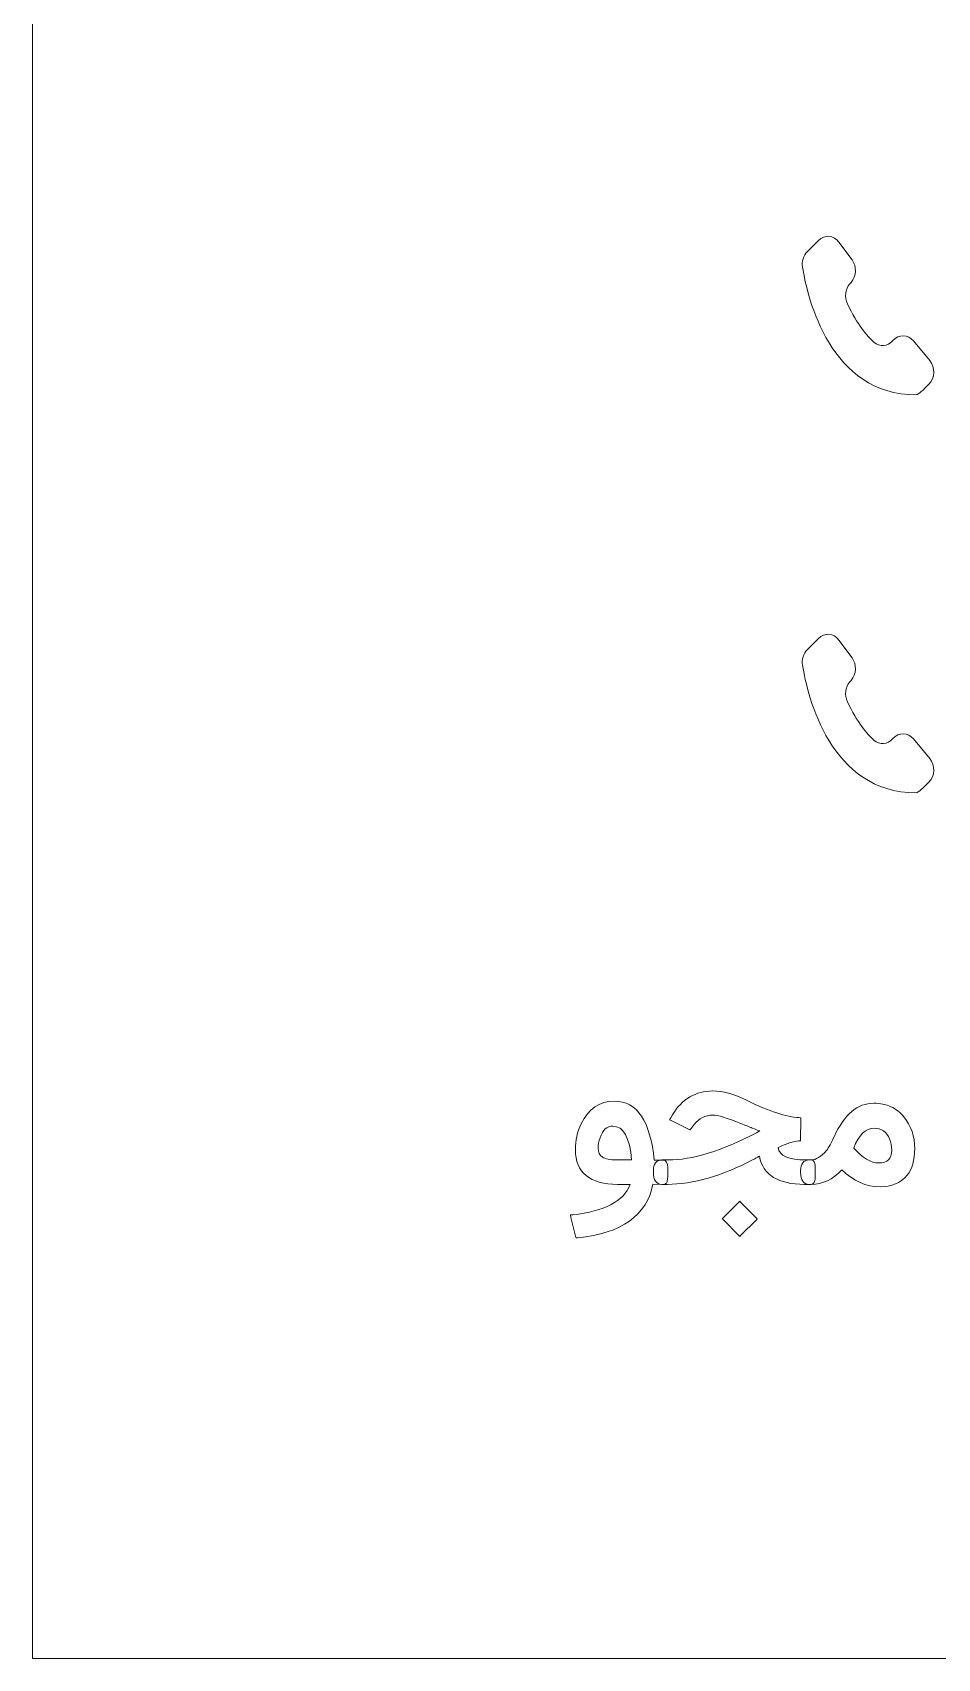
# Model space of a CAD drawing. Header units: millimetres. Extents: x -33 to 258, y -95 to 44.
# Drawn here: x -33.1 to 5.4, y -94.7 to -25.6 of the extents above; entities that cross this region are included whole.
import ezdxf

# ---------------------------------------------------------------- set-up
doc = ezdxf.new("R2010")
doc.units = ezdxf.units.MM
doc.header["$MEASUREMENT"] = 0
doc.layers.add('Layer 1', color=7, linetype='Continuous')

msp = doc.modelspace()

# ---------------------------------------------------------------- linework, layer by layer
at = {"layer": 'Layer 1', "color": 250, "lineweight": 18}
msp.add_open_spline([(-33.0567, -94.6882), (-33.0567, -94.6882), (105.7495, -94.6882), (105.7495, -94.6882), (105.7495, -94.6882), (105.7495, 44.118), (105.7495, 44.118), (105.7495, 44.118), (-33.0567, 44.118), (-33.0567, 44.118), (-33.0567, 44.118), (-33.0567, -94.6882), (-33.0567, -94.6882)], degree=3, knots=[0, 0, 0, 0, 0.25, 0.25, 0.25, 0.5, 0.5, 0.5, 0.75, 0.75, 0.75, 1, 1, 1, 1], dxfattribs=at)
at = {"layer": 'Layer 1', "color": 250, "lineweight": 9}
for points, knots in [([(1.6572, -36.2591), (1.6572, -36.2591), (1.7111, -36.1985), (1.7111, -36.1985), (1.9402, -35.9396), (1.9567, -35.5226), (1.7494, -35.2403), (1.7494, -35.2403), (1.1966, -34.4891), (1.1966, -34.4891), (0.9737, -34.1861), (0.5783, -34.1534), (0.3198, -34.4148), (0.3198, -34.4148), (-0.1553, -34.8945), (-0.1553, -34.8945), (-0.3193, -35.0602), (-0.3935, -35.3107), (-0.3534, -35.5562), (-0.1383, -36.8796), (0.8232, -40.9784), (4.4763, -40.9784), (4.5585, -40.9784), (4.7938, -40.7598), (5.0158, -40.5323), (5.2761, -40.2666), (5.2939, -39.8066), (5.0537, -39.5172), (5.0537, -39.5172), (4.3635, -38.6865), (4.3635, -38.6865), (4.1253, -38.3994), (3.7298, -38.3942), (3.4845, -38.6759), (3.4845, -38.6759), (3.4845, -38.6759), (3.4845, -38.6759), (3.2665, -38.9257), (2.9227, -38.9546), (2.6774, -38.74), (2.382, -38.483), (1.9812, -38.0019), (1.5522, -37.1094), (1.4184, -36.8317), (1.4602, -36.4824), (1.6572, -36.2591)], [0, 0, 0, 0, 0.0666667, 0.0666667, 0.0666667, 0.1333333, 0.1333333, 0.1333333, 0.2, 0.2, 0.2, 0.2666667, 0.2666667, 0.2666667, 0.3333333, 0.3333333, 0.3333333, 0.4, 0.4, 0.4, 0.4666667, 0.4666667, 0.4666667, 0.5333333, 0.5333333, 0.5333333, 0.6, 0.6, 0.6, 0.6666667, 0.6666667, 0.6666667, 0.7333333, 0.7333333, 0.7333333, 0.8, 0.8, 0.8, 0.8666667, 0.8666667, 0.8666667, 0.9333333, 0.9333333, 0.9333333, 1, 1, 1, 1]), ([(1.6572, -53.1749), (1.6572, -53.1749), (1.7111, -53.1143), (1.7111, -53.1143), (1.9402, -52.8554), (1.9567, -52.4384), (1.7494, -52.1561), (1.7494, -52.1561), (1.1966, -51.4049), (1.1966, -51.4049), (0.9737, -51.1019), (0.5783, -51.0692), (0.3198, -51.3306), (0.3198, -51.3306), (-0.1553, -51.8103), (-0.1553, -51.8103), (-0.3193, -51.976), (-0.3935, -52.2265), (-0.3534, -52.472), (-0.1383, -53.7954), (0.8232, -57.8942), (4.4763, -57.8942), (4.5585, -57.8942), (4.7938, -57.6756), (5.0158, -57.4481), (5.2761, -57.1824), (5.2939, -56.7224), (5.0537, -56.433), (5.0537, -56.433), (4.3635, -55.6023), (4.3635, -55.6023), (4.1253, -55.3152), (3.7298, -55.31), (3.4845, -55.5917), (3.4845, -55.5917), (3.4845, -55.5917), (3.4845, -55.5917), (3.2665, -55.8415), (2.9227, -55.8704), (2.6774, -55.6558), (2.382, -55.3988), (1.9812, -54.9177), (1.5522, -54.0252), (1.4184, -53.7475), (1.4602, -53.3982), (1.6572, -53.1749)], [0, 0, 0, 0, 0.0666667, 0.0666667, 0.0666667, 0.1333333, 0.1333333, 0.1333333, 0.2, 0.2, 0.2, 0.2666667, 0.2666667, 0.2666667, 0.3333333, 0.3333333, 0.3333333, 0.4, 0.4, 0.4, 0.4666667, 0.4666667, 0.4666667, 0.5333333, 0.5333333, 0.5333333, 0.6, 0.6, 0.6, 0.6666667, 0.6666667, 0.6666667, 0.7333333, 0.7333333, 0.7333333, 0.8, 0.8, 0.8, 0.8666667, 0.8666667, 0.8666667, 0.9333333, 0.9333333, 0.9333333, 1, 1, 1, 1]), ([(-6.6539, -73.5052), (-6.6539, -73.5052), (-6.2605, -73.5052), (-6.2605, -73.5052), (-6.1467, -73.5052), (-6.0851, -73.6158), (-6.0756, -73.8386), (-6.0756, -73.8655), (-6.0756, -73.916), (-6.0756, -73.9903), (-6.0756, -73.9903), (-6.0756, -74.0377), (-6.0756, -74.0377), (-6.0756, -74.0424), (-6.0756, -74.0519), (-6.0756, -74.0646), (-6.0756, -74.1388), (-6.0772, -74.1957), (-6.0788, -74.2368), (-6.0803, -74.2763), (-6.0867, -74.3237), (-6.0961, -74.379), (-6.1072, -74.4359), (-6.1262, -74.4754), (-6.1546, -74.5007), (-6.183, -74.5244), (-6.2178, -74.537), (-6.2605, -74.537), (-6.2605, -74.537), (-6.706, -74.5323), (-6.706, -74.5323), (-6.9715, -75.8627), (-8.0333, -76.6195), (-9.8946, -76.806), (-9.8946, -76.806), (-9.9736, -76.8139), (-9.9736, -76.8139), (-9.9736, -76.8139), (-9.9925, -76.7364), (-9.9925, -76.7364), (-9.9925, -76.7364), (-10.1916, -75.9448), (-10.1916, -75.9448), (-10.1916, -75.9448), (-10.2138, -75.8374), (-10.2138, -75.8374), (-10.2138, -75.8374), (-10.1079, -75.8279), (-10.1079, -75.8279), (-8.7585, -75.681), (-7.9464, -75.2496), (-7.6683, -74.537), (-7.6683, -74.537), (-8.215, -74.537), (-8.215, -74.537), (-8.798, -74.537), (-9.242, -74.4122), (-9.5454, -74.1641), (-9.8488, -73.916), (-10.002, -73.5495), (-10.002, -73.0644), (-10.002, -72.6757), (-9.9183, -72.3091), (-9.7508, -71.9631), (-9.4458, -71.3216), (-8.9797, -71.0008), (-8.354, -71.0008), (-7.8595, -71.0008), (-7.4724, -71.2126), (-7.1911, -71.6392), (-6.9099, -72.0658), (-6.7313, -72.6868), (-6.6539, -73.5052)], [0, 0, 0, 0, 0.0416667, 0.0416667, 0.0416667, 0.0833333, 0.0833333, 0.0833333, 0.125, 0.125, 0.125, 0.1666667, 0.1666667, 0.1666667, 0.2083333, 0.2083333, 0.2083333, 0.25, 0.25, 0.25, 0.2916667, 0.2916667, 0.2916667, 0.3333333, 0.3333333, 0.3333333, 0.375, 0.375, 0.375, 0.4166667, 0.4166667, 0.4166667, 0.4583333, 0.4583333, 0.4583333, 0.5, 0.5, 0.5, 0.5416667, 0.5416667, 0.5416667, 0.5833333, 0.5833333, 0.5833333, 0.625, 0.625, 0.625, 0.6666667, 0.6666667, 0.6666667, 0.7083333, 0.7083333, 0.7083333, 0.75, 0.75, 0.75, 0.7916667, 0.7916667, 0.7916667, 0.8333333, 0.8333333, 0.8333333, 0.875, 0.875, 0.875, 0.9166667, 0.9166667, 0.9166667, 0.9583333, 0.9583333, 0.9583333, 1, 1, 1, 1]), ([(-2.1602, -72.268), (-2.2472, -72.238), (-2.3562, -72.1969), (-2.4889, -72.1432), (-2.6216, -72.0911), (-2.7796, -72.0263), (-2.9661, -71.9489), (-3.5586, -71.7119), (-3.9583, -71.5934), (-4.1638, -71.5934), (-4.4861, -71.5934), (-4.75, -71.7261), (-4.9554, -71.9915), (-4.9554, -71.9915), (-5.0849, -72.1574), (-5.0849, -72.1574), (-5.0849, -72.1574), (-5.1323, -72.2175), (-5.1323, -72.2175), (-5.1323, -72.2175), (-5.1971, -72.1859), (-5.1971, -72.1859), (-5.1971, -72.1859), (-5.9097, -71.8335), (-5.9097, -71.8335), (-5.9097, -71.8335), (-6.0014, -71.7877), (-6.0014, -71.7877), (-6.0014, -71.7877), (-5.946, -71.704), (-5.946, -71.704), (-5.946, -71.704), (-5.8718, -71.5744), (-5.8718, -71.5744), (-5.6727, -71.241), (-5.4278, -70.9898), (-5.1386, -70.8223), (-4.8495, -70.6532), (-4.524, -70.5679), (-4.1606, -70.5648), (-3.7529, -70.5648), (-3.2694, -70.7006), (-2.7101, -70.9724), (-1.7605, -71.4354), (-1.0274, -71.6771), (-0.5123, -71.6992), (-0.5123, -71.6992), (-0.4238, -71.704), (-0.4238, -71.704), (-0.4238, -71.704), (-0.4238, -71.7972), (-0.4238, -71.7972), (-0.4238, -71.7972), (-0.4333, -72.5967), (-0.4333, -72.5967), (-0.4333, -72.5967), (-0.4333, -72.6852), (-0.4333, -72.6852), (-0.4333, -72.6852), (-0.517, -72.6899), (-0.517, -72.6899), (-0.6276, -72.6994), (-0.7572, -72.7278), (-0.9057, -72.7752), (-1.0542, -72.8242), (-1.2138, -72.889), (-1.3876, -72.9728), (-1.3402, -73.3235), (-0.9436, -73.5005), (-0.1978, -73.5005), (-0.1978, -73.5005), (0.006, -73.5005), (0.006, -73.5005), (0.0502, -73.5005), (0.085, -73.5131), (0.1103, -73.5368), (0.1371, -73.5621), (0.1545, -73.5985), (0.1656, -73.6474), (0.1766, -73.698), (0.1845, -73.7407), (0.1861, -73.7754), (0.1893, -73.8118), (0.1909, -73.8607), (0.1909, -73.9255), (0.1909, -73.9255), (0.1909, -74.0377), (0.1909, -74.0377), (0.1909, -74.074), (0.1909, -74.112), (0.1893, -74.1499), (0.1877, -74.1894), (0.1861, -74.2273), (0.1845, -74.2637), (0.183, -74.3016), (0.1782, -74.3363), (0.1703, -74.3711), (0.1624, -74.4043), (0.1529, -74.4343), (0.1403, -74.458), (0.1277, -74.4833), (0.1103, -74.5022), (0.0882, -74.5165), (0.0645, -74.5307), (0.036, -74.537), (0.0013, -74.537), (0.0013, -74.537), (-0.2721, -74.537), (-0.2721, -74.537), (-0.8204, -74.537), (-1.258, -74.4375), (-1.582, -74.2384), (-1.9059, -74.0393), (-2.1065, -73.7407), (-2.1839, -73.3425), (-2.2266, -73.3646), (-2.2693, -73.3867), (-2.3135, -73.4104), (-2.3562, -73.4325), (-2.4004, -73.4562), (-2.4462, -73.4815), (-3.783, -74.1846), (-5.0028, -74.537), (-6.1041, -74.537), (-6.1041, -74.537), (-6.3268, -74.537), (-6.3268, -74.537), (-6.4469, -74.537), (-6.537, -74.4912), (-6.597, -74.4011), (-6.6571, -74.3095), (-6.6871, -74.1878), (-6.6871, -74.0377), (-6.6871, -74.0377), (-6.6871, -73.9492), (-6.6871, -73.9492), (-6.6871, -73.8133), (-6.6571, -73.7043), (-6.5939, -73.6222), (-6.5322, -73.5416), (-6.4438, -73.5005), (-6.3268, -73.5005), (-6.3268, -73.5005), (-6.0488, -73.5005), (-6.0488, -73.5005), (-5.0454, -73.5005), (-3.8003, -73.1165), (-2.3135, -72.3471), (-2.3135, -72.3471), (-2.1602, -72.268), (-2.1602, -72.268)], [0, 0, 0, 0, 0.02, 0.02, 0.02, 0.04, 0.04, 0.04, 0.06, 0.06, 0.06, 0.08, 0.08, 0.08, 0.1, 0.1, 0.1, 0.12, 0.12, 0.12, 0.14, 0.14, 0.14, 0.16, 0.16, 0.16, 0.18, 0.18, 0.18, 0.2, 0.2, 0.2, 0.22, 0.22, 0.22, 0.24, 0.24, 0.24, 0.26, 0.26, 0.26, 0.28, 0.28, 0.28, 0.3, 0.3, 0.3, 0.32, 0.32, 0.32, 0.34, 0.34, 0.34, 0.36, 0.36, 0.36, 0.38, 0.38, 0.38, 0.4, 0.4, 0.4, 0.42, 0.42, 0.42, 0.44, 0.44, 0.44, 0.46, 0.46, 0.46, 0.48, 0.48, 0.48, 0.5, 0.5, 0.5, 0.52, 0.52, 0.52, 0.54, 0.54, 0.54, 0.56, 0.56, 0.56, 0.58, 0.58, 0.58, 0.6, 0.6, 0.6, 0.62, 0.62, 0.62, 0.64, 0.64, 0.64, 0.66, 0.66, 0.66, 0.68, 0.68, 0.68, 0.7, 0.7, 0.7, 0.72, 0.72, 0.72, 0.74, 0.74, 0.74, 0.76, 0.76, 0.76, 0.78, 0.78, 0.78, 0.8, 0.8, 0.8, 0.82, 0.82, 0.82, 0.84, 0.84, 0.84, 0.86, 0.86, 0.86, 0.88, 0.88, 0.88, 0.9, 0.9, 0.9, 0.92, 0.92, 0.92, 0.94, 0.94, 0.94, 0.96, 0.96, 0.96, 0.98, 0.98, 0.98, 1, 1, 1, 1]), ([(1.3206, -73.916), (0.935, -74.33), (0.5021, -74.537), (0.0202, -74.537), (0.0202, -74.537), (-0.0778, -74.537), (-0.0778, -74.537), (-0.1979, -74.537), (-0.2863, -74.4912), (-0.3448, -74.4011), (-0.4049, -74.3095), (-0.4333, -74.1878), (-0.4333, -74.0377), (-0.4333, -74.0377), (-0.4333, -73.9492), (-0.4333, -73.9492), (-0.4333, -73.8133), (-0.4033, -73.7043), (-0.3432, -73.6222), (-0.2832, -73.5416), (-0.1947, -73.5005), (-0.0778, -73.5005), (-0.0778, -73.5005), (-0.0035, -73.5005), (-0.0035, -73.5005), (0.2193, -73.5005), (0.4421, -73.3662), (0.6633, -73.0976), (0.766, -72.9743), (0.8781, -72.7721), (1.0014, -72.4908), (1.4248, -71.5586), (1.9826, -71.0909), (2.6778, -71.0878), (2.9464, -71.0878), (3.1866, -71.1367), (3.4015, -71.2347), (3.6164, -71.3311), (3.8012, -71.4764), (3.9545, -71.6708), (4.261, -72.0547), (4.4127, -72.5019), (4.4127, -73.0138), (4.4127, -73.5147), (4.3037, -73.8955), (4.0841, -74.1578), (3.806, -74.4785), (3.4268, -74.6381), (2.9464, -74.6381), (2.3508, -74.6381), (1.8088, -74.398), (1.3206, -73.916)], [0, 0, 0, 0, 0.0588235, 0.0588235, 0.0588235, 0.1176471, 0.1176471, 0.1176471, 0.1764706, 0.1764706, 0.1764706, 0.2352941, 0.2352941, 0.2352941, 0.2941176, 0.2941176, 0.2941176, 0.3529412, 0.3529412, 0.3529412, 0.4117647, 0.4117647, 0.4117647, 0.4705882, 0.4705882, 0.4705882, 0.5294118, 0.5294118, 0.5294118, 0.5882353, 0.5882353, 0.5882353, 0.6470588, 0.6470588, 0.6470588, 0.7058824, 0.7058824, 0.7058824, 0.7647059, 0.7647059, 0.7647059, 0.8235294, 0.8235294, 0.8235294, 0.8823529, 0.8823529, 0.8823529, 0.9411765, 0.9411765, 0.9411765, 1, 1, 1, 1]), ([(-7.613, -73.5005), (-7.6904, -72.543), (-7.9559, -72.0642), (-8.4093, -72.0611), (-8.6558, -72.0579), (-8.8375, -72.2222), (-8.9545, -72.5556), (-9.0082, -72.7073), (-9.0335, -72.8542), (-9.0335, -72.9949), (-9.0335, -73.1655), (-8.9734, -73.2919), (-8.8502, -73.3757), (-8.7285, -73.4578), (-8.5326, -73.5005), (-8.2608, -73.5005), (-8.2608, -73.5005), (-7.613, -73.5005), (-7.613, -73.5005)], [0, 0, 0, 0, 0.1666667, 0.1666667, 0.1666667, 0.3333333, 0.3333333, 0.3333333, 0.5, 0.5, 0.5, 0.6666667, 0.6666667, 0.6666667, 0.8333333, 0.8333333, 0.8333333, 1, 1, 1, 1]), ([(2.8817, -73.6253), (3.076, -73.6253), (3.2166, -73.5826), (3.3051, -73.4957), (3.392, -73.4088), (3.4363, -73.2714), (3.4363, -73.0834), (3.4363, -72.8985), (3.4078, -72.7373), (3.3478, -72.6014), (3.2182, -72.3028), (3.0017, -72.1527), (2.6952, -72.1527), (2.3255, -72.1527), (2.0332, -72.4355), (1.8214, -72.9996), (2.1975, -73.4167), (2.5514, -73.6253), (2.8817, -73.6253)], [0, 0, 0, 0, 0.1666667, 0.1666667, 0.1666667, 0.3333333, 0.3333333, 0.3333333, 0.5, 0.5, 0.5, 0.6666667, 0.6666667, 0.6666667, 0.8333333, 0.8333333, 0.8333333, 1, 1, 1, 1]), ([(-3.7292, -75.9638), (-3.7292, -75.9638), (-3.0561, -75.2907), (-3.0561, -75.2907), (-3.0561, -75.2907), (-3.0214, -75.2559), (-3.0214, -75.2559), (-3.0214, -75.2559), (-2.9866, -75.2907), (-2.9866, -75.2907), (-2.9866, -75.2907), (-2.3088, -75.9685), (-2.3088, -75.9685), (-2.3088, -75.9685), (-2.274, -76.0033), (-2.274, -76.0033), (-2.274, -76.0033), (-2.3088, -76.038), (-2.3088, -76.038), (-2.3088, -76.038), (-2.9819, -76.7127), (-2.9819, -76.7127), (-2.9819, -76.7127), (-3.0166, -76.7459), (-3.0166, -76.7459), (-3.0166, -76.7459), (-3.0514, -76.7127), (-3.0514, -76.7127), (-3.0514, -76.7127), (-3.7292, -76.0333), (-3.7292, -76.0333), (-3.7292, -76.0333), (-3.764, -75.9985), (-3.764, -75.9985), (-3.764, -75.9985), (-3.7292, -75.9638), (-3.7292, -75.9638)], [0, 0, 0, 0, 0.0833333, 0.0833333, 0.0833333, 0.1666667, 0.1666667, 0.1666667, 0.25, 0.25, 0.25, 0.3333333, 0.3333333, 0.3333333, 0.4166667, 0.4166667, 0.4166667, 0.5, 0.5, 0.5, 0.5833333, 0.5833333, 0.5833333, 0.6666667, 0.6666667, 0.6666667, 0.75, 0.75, 0.75, 0.8333333, 0.8333333, 0.8333333, 0.9166667, 0.9166667, 0.9166667, 1, 1, 1, 1])]:
    msp.add_open_spline(points, degree=3, knots=knots, dxfattribs=at)

doc.saveas('drawing.dxf')
